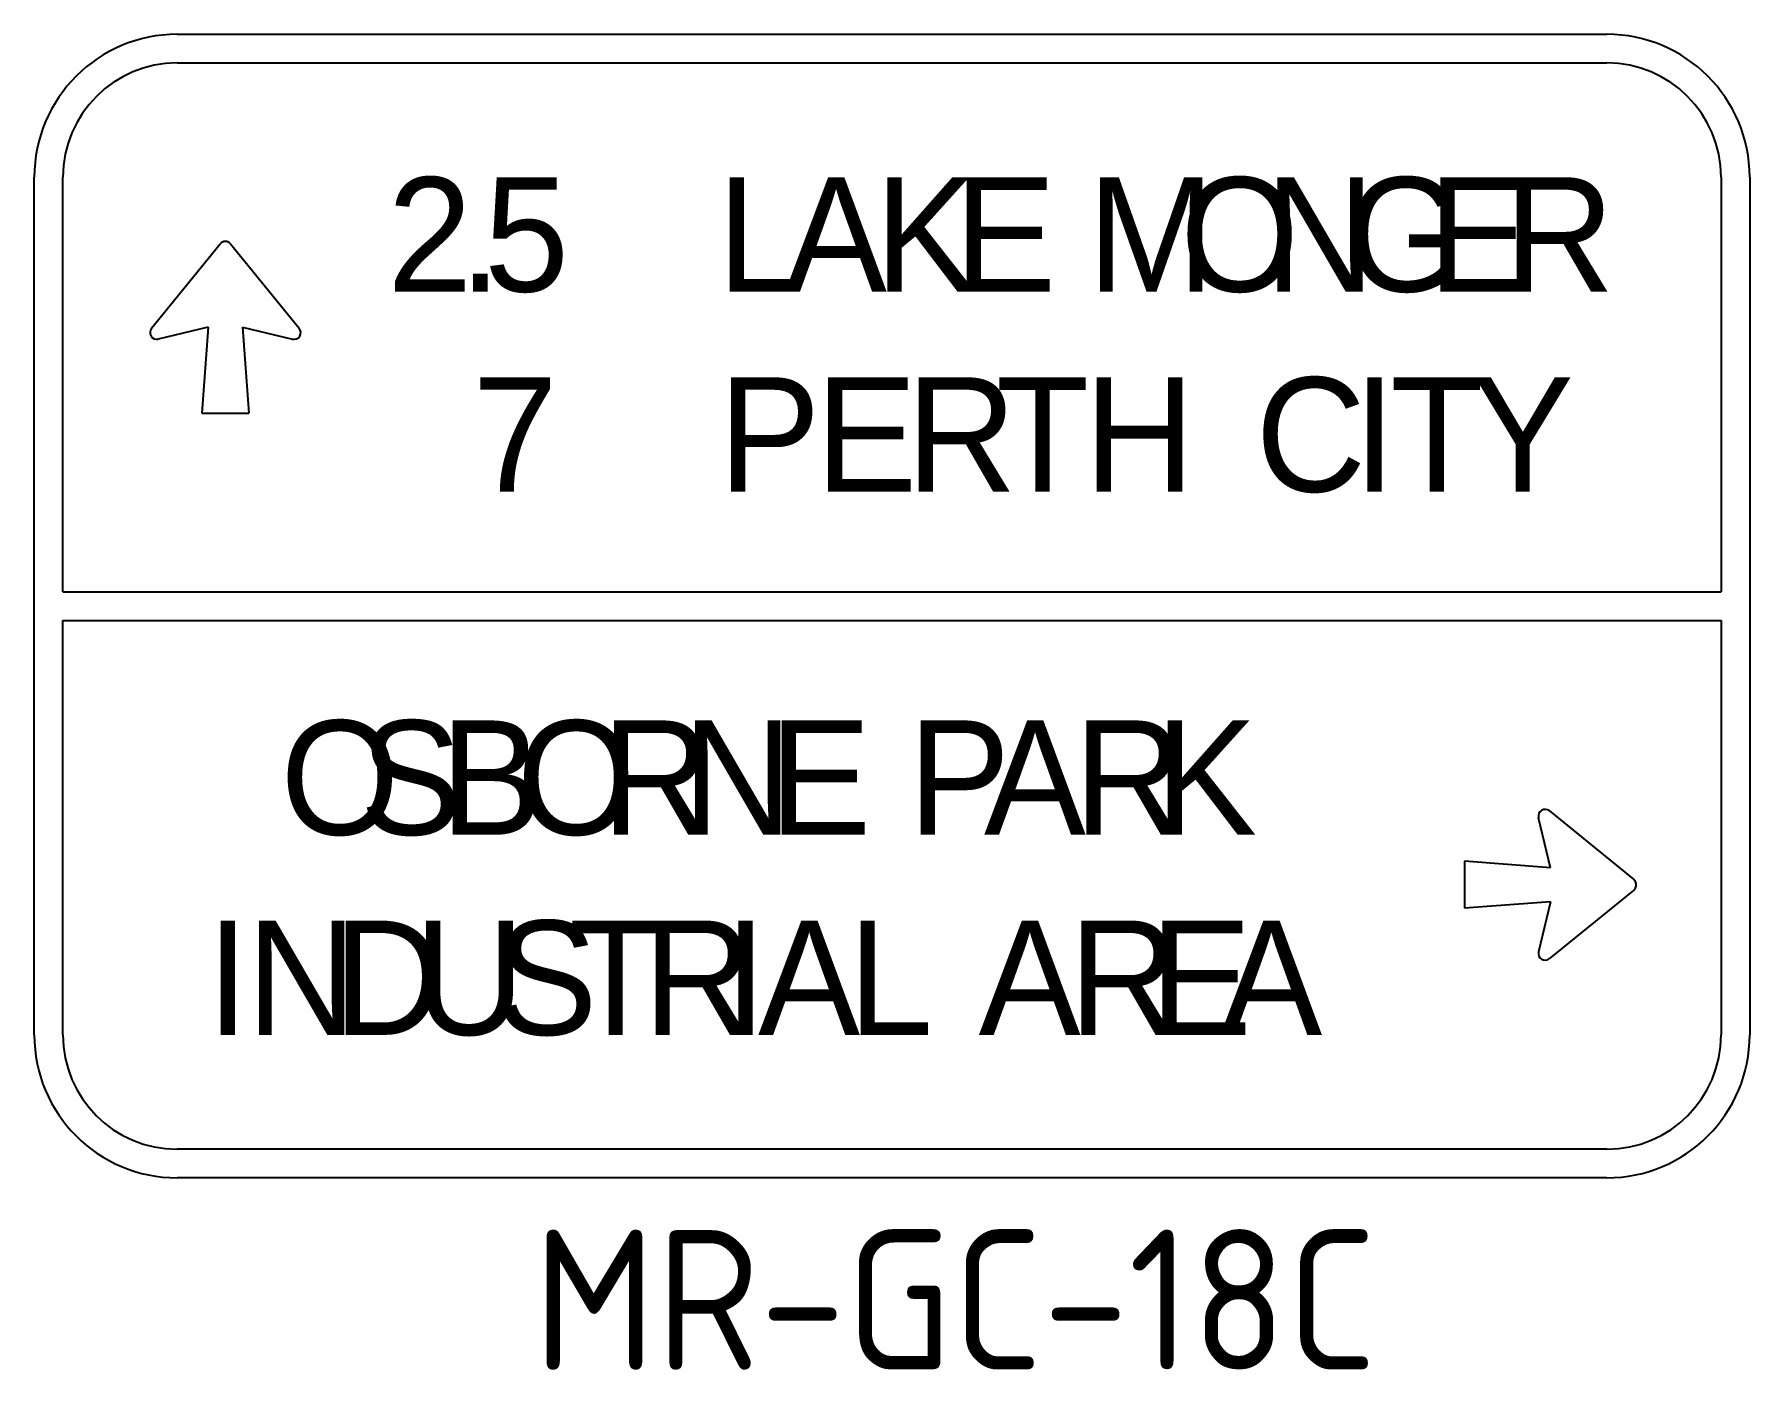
# Model space of a CAD drawing. Extents: x 3.9 to 34.5, y 0.5 to 24.3.
import ezdxf
from ezdxf.enums import TextEntityAlignment as Align

# ---------------------------------------------------------------- set-up
doc = ezdxf.new("R2010")
doc.units = 0
doc.layers.add('L18', color=4, linetype='CONTINUOUS')
doc.layers.add('T25', color=1, linetype='CONTINUOUS')
doc.styles.add('CSERIES', font='Cseries.shx')
doc.styles.add('DSERIES', font='Dseries.shx')
doc.styles.add('ISO', font='iso.shx')

msp = doc.modelspace()

# ---------------------------------------------------------------- linework, layer by layer
at = {"layer": 'L18'}
for p, q in [((6.477, 24.324), (31.977, 24.324)), ((6.477, 23.814), (31.977, 23.814)), ((3.927, 6.474), (3.927, 21.774)), ((4.437, 14.379), (4.437, 21.774)), ((34.017, 21.774), (34.017, 14.379)), ((34.527, 21.774), (34.527, 6.474)), ((6.018, 19.08), (7.243, 20.584)), ((7.429, 20.584), (8.653, 19.08)), ((7.029, 19.097), (6.138, 18.887)), ((7.029, 19.097), (6.916, 17.566)), ((7.642, 19.097), (8.533, 18.887)), ((7.642, 19.097), (7.755, 17.566)), ((6.916, 17.566), (7.755, 17.566)), ((4.437, 14.379), (34.017, 14.379)), ((4.437, 13.869), (34.017, 13.869)), ((4.437, 6.474), (4.437, 13.869)), ((34.017, 13.869), (34.017, 6.474)), ((30.954, 10.469), (32.458, 9.244)), ((30.971, 9.457), (30.762, 10.348)), ((29.441, 9.571), (29.441, 8.732)), ((30.971, 9.457), (29.441, 9.571)), ((32.458, 9.058), (30.954, 7.834)), ((30.971, 8.845), (29.441, 8.732)), ((30.971, 8.845), (30.762, 7.954)), ((31.977, 4.434), (6.477, 4.434)), ((31.977, 3.924), (6.477, 3.924))]:
    msp.add_line(p, q, dxfattribs=at)
for centre, radius, start, end in [((6.477, 21.774), 2.55, 90, 180), ((31.977, 21.774), 2.55, 360, 90), ((6.477, 21.774), 2.04, 90, 180), ((31.977, 21.774), 2.04, 360, 90), ((7.336, 20.508), 0.12, 39.1511, 140.8489), ((6.111, 19.004), 0.12, 140.8489, 283.249), ((8.56, 19.004), 0.12, 256.751, 39.1511), ((30.878, 10.376), 0.12, 50.8489, 193.249), ((32.382, 9.151), 0.12, 309.1511, 50.8489), ((30.878, 7.927), 0.12, 166.751, 309.1511), ((6.477, 6.474), 2.55, 180, 270), ((6.477, 6.474), 2.04, 180, 270), ((31.977, 6.474), 2.04, 270, 0), ((31.977, 6.474), 2.55, 270, 0)]:
    msp.add_arc(centre, radius, start, end, dxfattribs=at)

# ---------------------------------------------------------------- texts
for s, style, p in [('2', 'CSERIES', (10.224, 19.734)), ('5', 'CSERIES', (11.949, 19.734)), ('L', 'CSERIES', (16.108, 19.734)), ('A', 'CSERIES', (17.317, 19.734)), ('K', 'CSERIES', (18.921, 19.734)), ('E', 'CSERIES', (20.337, 19.734)), ('M', 'CSERIES', (22.716, 19.734)), ('O', 'CSERIES', (24.368, 19.734)), ('N', 'CSERIES', (25.877, 19.734)), ('G', 'CSERIES', (27.325, 19.734)), ('E', 'CSERIES', (28.786, 19.734)), ('R', 'CSERIES', (30.145, 19.734)), ('.', 'CSERIES', (11.503, 19.734)), ('7', 'DSERIES', (11.745, 16.164)), ('P', 'DSERIES', (16.131, 16.164)), ('E', 'DSERIES', (17.86, 16.164)), ('R', 'DSERIES', (19.481, 16.164)), ('T', 'DSERIES', (21.079, 16.164)), ('H', 'DSERIES', (22.657, 16.164)), ('C', 'DSERIES', (25.712, 16.164)), ('I', 'DSERIES', (27.456, 16.164)), ('T', 'DSERIES', (28.115, 16.164)), ('Y', 'DSERIES', (29.57, 16.164)), ('O', 'CSERIES', (8.317, 10.044)), ('S', 'CSERIES', (9.734, 10.044)), ('B', 'CSERIES', (11.169, 10.044)), ('O', 'CSERIES', (12.533, 10.044)), ('R', 'CSERIES', (14.042, 10.044)), ('N', 'CSERIES', (15.49, 10.044)), ('E', 'CSERIES', (17.036, 10.044)), ('P', 'CSERIES', (19.517, 10.044)), ('A', 'CSERIES', (20.867, 10.044)), ('R', 'CSERIES', (22.472, 10.044)), ('K', 'CSERIES', (23.92, 10.044)), ('I', 'CSERIES', (7.002, 6.474)), ('N', 'CSERIES', (7.712, 6.474)), ('D', 'CSERIES', (9.258, 6.474)), ('U', 'CSERIES', (10.706, 6.474)), ('S', 'CSERIES', (12.154, 6.474)), ('T', 'CSERIES', (13.465, 6.474)), ('R', 'CSERIES', (14.785, 6.474)), ('I', 'CSERIES', (16.233, 6.474)), ('A', 'CSERIES', (16.838, 6.474)), ('L', 'CSERIES', (18.442, 6.474)), ('A', 'CSERIES', (20.773, 6.474)), ('R', 'CSERIES', (22.378, 6.474)), ('E', 'CSERIES', (23.826, 6.474)), ('A', 'CSERIES', (25.081, 6.474))]:
    msp.add_text(s, height=2.04, dxfattribs=dict(at, style=style)).set_placement(p)
at = {"layer": 'T25', "style": 'ISO'}
msp.add_text('MR-GC-18C', height=2.5, dxfattribs=at).set_placement((20.351, 0.501), align=Align.CENTER)

doc.saveas('drawing.dxf')
